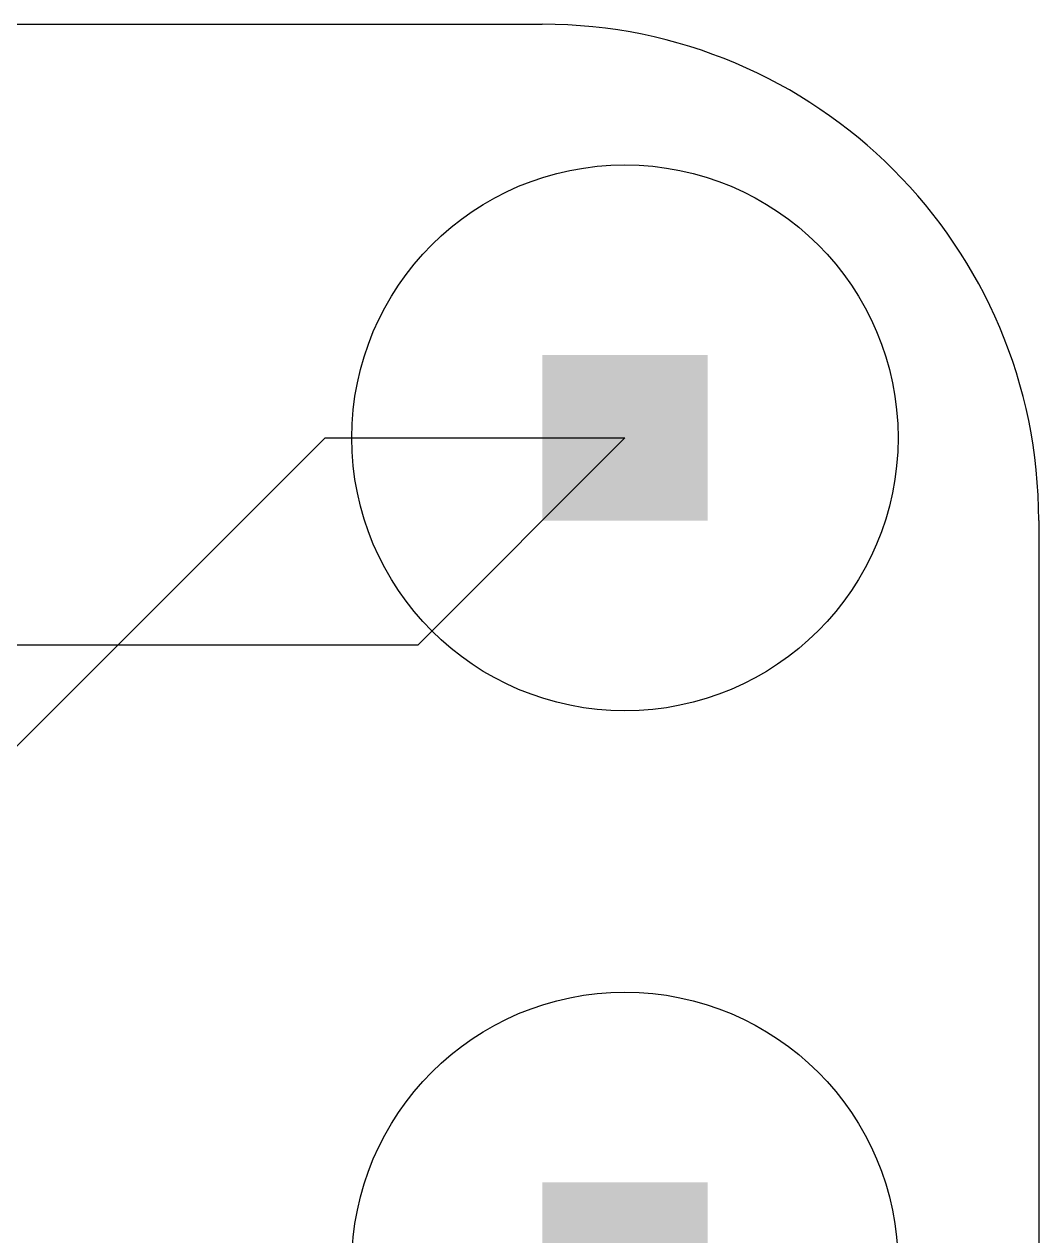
# Model space of a CAD drawing. Extents: x -5.1 to 5.1, y -3.8 to 3.8.
# Drawn here: x 1.966 to 5.08, y 0.09 to 3.81 of the extents above; entities that cross this region are included whole.
import ezdxf

# ---------------------------------------------------------------- set-up
doc = ezdxf.new("R2010")
doc.units = 0
for name, color, linetype in [('1', 22, 'CONTINUOUS'), ('16', 175, 'CONTINUOUS'), ('17', 82, 'CONTINUOUS'), ('20', 7, 'CONTINUOUS'), ('51', 253, 'CONTINUOUS')]:
    doc.layers.add(name, color=color, linetype=linetype)

# ---------------------------------------------------------------- blocks, each defined once
blk = doc.blocks.new('RECT')
blk.add_solid([(-0.5, -0.5), (0.5, -0.5), (-0.5, 0.5), (0.5, 0.5)])
blk = doc.blocks.new('ROUNDP')
blk.add_circle((0, 0), 0.5)

msp = doc.modelspace()

# ---------------------------------------------------------------- linework, layer by layer
at = {"layer": '1'}
for p, q in [((1.27, 0.92), (2.89, 2.54)), ((2.89, 2.54), (3.81, 2.54))]:
    msp.add_line(p, q, dxfattribs=at)
at = {"layer": '16'}
for p, q in [((3.175, 1.905), (3.81, 2.54)), ((1.1, 1.905), (3.175, 1.905))]:
    msp.add_line(p, q, dxfattribs=at)
at = {"layer": '20'}
for p, q in [((-3.81, 3.81), (3.556, 3.81)), ((5.08, 2.286), (5.08, -2.54))]:
    msp.add_line(p, q, dxfattribs=at)
msp.add_arc((3.556, 2.286), 1.524, 0, 90, dxfattribs=at)

# ---------------------------------------------------------------- block references
at = {"layer": '17', "xscale": 1.6764, "yscale": 1.6764}
for p in [(3.81, 2.54), (3.81, 2.54), (3.81, 0), (3.81, 0)]:
    msp.add_blockref('ROUNDP', p, dxfattribs=at)
at = {"layer": '51', "xscale": 0.508, "yscale": 0.508, "rotation": 270}
for p in [(3.81, 2.54), (3.81, 0)]:
    msp.add_blockref('RECT', p, dxfattribs=at)

doc.saveas('drawing.dxf')
